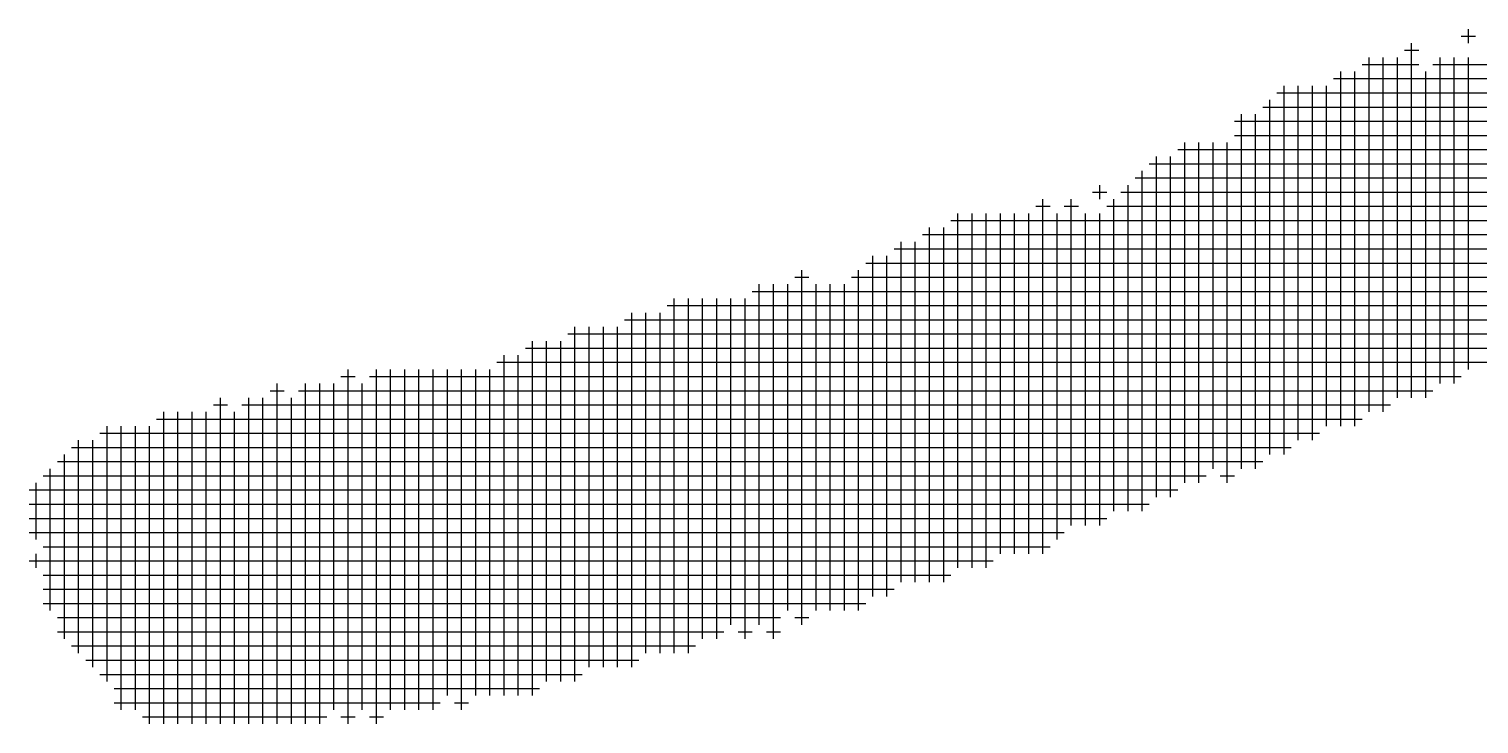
# Model space of a CAD drawing. Header units: feet. Extents: x 0 to 84100, y 0 to 59400.
# Drawn here: x 52728 to 52824.6, y 2982.5 to 3028.8 of the extents above; entities that cross this region are included whole.
import ezdxf

# ---------------------------------------------------------------- set-up
doc = ezdxf.new("R2010")
doc.units = ezdxf.units.FT
doc.header["$LTSCALE"] = 550
doc.header["$MEASUREMENT"] = 0
doc.layers.add('CX-MISC', color=2, linetype='CONTINUOUS')

# ---------------------------------------------------------------- blocks, each defined once
blk = doc.blocks.new('CXGLOGO-싸인3')
at = {"layer": 'CX-MISC'}
for p, q in [((42.497, 177.877, 1090.783), (42.917, 177.877, 1090.783)), ((42.707, 177.667, 1090.783), (42.707, 178.087, 1090.783)), ((40.817, 177.457, 1090.783), (41.237, 177.457, 1090.783)), ((41.027, 167.167, 1090.783), (41.027, 177.667, 1090.783)), ((39.557, 177.037, 1090.783), (41.237, 177.037, 1090.783)), ((39.767, 166.747, 1090.783), (39.767, 177.247, 1090.783)), ((40.187, 166.747, 1090.783), (40.187, 177.247, 1090.783)), ((40.607, 167.167, 1090.783), (40.607, 177.247, 1090.783)), ((41.657, 177.037, 1090.783), (63.077, 177.037, 1090.783)), ((41.867, 167.587, 1090.783), (41.867, 177.247, 1090.783)), ((42.287, 167.587, 1090.783), (42.287, 177.247, 1090.783)), ((42.707, 168.007, 1090.783), (42.707, 177.247, 1090.783)), ((38.717, 176.617, 1090.783), (62.657, 176.617, 1090.783)), ((38.927, 166.327, 1090.783), (38.927, 176.827, 1090.783)), ((39.347, 166.327, 1090.783), (39.347, 176.827, 1090.783)), ((41.447, 167.167, 1090.783), (41.447, 176.827, 1090.783)), ((37.037, 176.197, 1090.783), (61.397, 176.197, 1090.783)), ((37.247, 165.487, 1090.783), (37.247, 176.407, 1090.783)), ((37.667, 165.907, 1090.783), (37.667, 176.407, 1090.783)), ((38.087, 165.907, 1090.783), (38.087, 176.407, 1090.783)), ((38.507, 166.327, 1090.783), (38.507, 176.407, 1090.783)), ((36.617, 175.777, 1090.783), (60.557, 175.777, 1090.783)), ((36.827, 165.487, 1090.783), (36.827, 175.987, 1090.783)), ((35.777, 175.357, 1090.783), (59.297, 175.357, 1090.783)), ((35.987, 165.067, 1090.783), (35.987, 175.567, 1090.783)), ((36.407, 165.067, 1090.783), (36.407, 175.567, 1090.783)), ((35.777, 174.937, 1090.783), (58.457, 174.937, 1090.783)), ((34.097, 174.517, 1090.783), (57.617, 174.517, 1090.783)), ((34.307, 164.647, 1090.783), (34.307, 174.727, 1090.783)), ((34.727, 164.647, 1090.783), (34.727, 174.727, 1090.783)), ((35.147, 165.067, 1090.783), (35.147, 174.727, 1090.783)), ((35.567, 164.647, 1090.783), (35.567, 174.727, 1090.783)), ((33.257, 174.097, 1090.783), (56.357, 174.097, 1090.783)), ((33.467, 164.227, 1090.783), (33.467, 174.307, 1090.783)), ((33.887, 164.227, 1090.783), (33.887, 174.307, 1090.783)), ((32.837, 173.677, 1090.783), (55.517, 173.677, 1090.783)), ((33.047, 163.807, 1090.783), (33.047, 173.887, 1090.783)), ((31.577, 173.257, 1090.783), (31.997, 173.257, 1090.783)), ((31.787, 173.047, 1090.783), (31.787, 173.467, 1090.783)), ((32.417, 173.257, 1090.783), (54.677, 173.257, 1090.783)), ((32.627, 163.807, 1090.783), (32.627, 173.467, 1090.783)), ((29.897, 172.837, 1090.783), (30.317, 172.837, 1090.783)), ((30.107, 162.547, 1090.783), (30.107, 173.047, 1090.783)), ((30.737, 172.837, 1090.783), (31.157, 172.837, 1090.783)), ((30.947, 163.387, 1090.783), (30.947, 173.047, 1090.783)), ((31.997, 172.837, 1090.783), (53.417, 172.837, 1090.783)), ((32.207, 163.807, 1090.783), (32.207, 173.047, 1090.783)), ((27.377, 172.417, 1090.783), (52.577, 172.417, 1090.783)), ((27.587, 162.127, 1090.783), (27.587, 172.627, 1090.783)), ((28.007, 162.127, 1090.783), (28.007, 172.627, 1090.783)), ((28.427, 162.127, 1090.783), (28.427, 172.627, 1090.783)), ((28.847, 162.547, 1090.783), (28.847, 172.627, 1090.783)), ((29.267, 162.547, 1090.783), (29.267, 172.627, 1090.783)), ((29.687, 162.547, 1090.783), (29.687, 172.627, 1090.783)), ((30.527, 162.967, 1090.783), (30.527, 172.627, 1090.783)), ((31.367, 163.387, 1090.783), (31.367, 172.627, 1090.783)), ((31.787, 163.387, 1090.783), (31.787, 172.627, 1090.783)), ((25.907, 161.707, 1090.783), (25.907, 171.787, 1090.783)), ((26.327, 161.707, 1090.783), (26.327, 171.787, 1090.783)), ((26.537, 171.997, 1090.783), (51.737, 171.997, 1090.783)), ((26.747, 161.707, 1090.783), (26.747, 172.207, 1090.783)), ((27.167, 161.707, 1090.783), (27.167, 172.207, 1090.783)), ((25.067, 161.287, 1090.783), (25.067, 171.367, 1090.783)), ((25.487, 161.287, 1090.783), (25.487, 171.367, 1090.783)), ((25.697, 171.577, 1090.783), (50.477, 171.577, 1090.783)), ((22.967, 160.447, 1090.783), (22.967, 170.947, 1090.783)), ((24.647, 160.867, 1090.783), (24.647, 170.947, 1090.783)), ((24.857, 171.157, 1090.783), (50.057, 171.157, 1090.783)), ((21.707, 160.447, 1090.783), (21.707, 170.527, 1090.783)), ((22.127, 160.027, 1090.783), (22.127, 170.527, 1090.783)), ((22.547, 160.867, 1090.783), (22.547, 170.527, 1090.783)), ((22.757, 170.737, 1090.783), (23.177, 170.737, 1090.783)), ((23.387, 160.867, 1090.783), (23.387, 170.527, 1090.783)), ((23.807, 160.867, 1090.783), (23.807, 170.527, 1090.783)), ((24.227, 160.867, 1090.783), (24.227, 170.527, 1090.783)), ((24.437, 170.737, 1090.783), (48.797, 170.737, 1090.783)), ((19.187, 159.607, 1090.783), (19.187, 170.107, 1090.783)), ((19.607, 159.607, 1090.783), (19.607, 170.107, 1090.783)), ((20.027, 160.027, 1090.783), (20.027, 170.107, 1090.783)), ((20.447, 160.027, 1090.783), (20.447, 170.107, 1090.783)), ((20.867, 160.447, 1090.783), (20.867, 170.107, 1090.783)), ((21.287, 160.027, 1090.783), (21.287, 170.107, 1090.783)), ((21.497, 170.317, 1090.783), (47.957, 170.317, 1090.783)), ((17.927, 159.187, 1090.783), (17.927, 169.687, 1090.783)), ((18.347, 159.607, 1090.783), (18.347, 169.687, 1090.783)), ((18.767, 159.607, 1090.783), (18.767, 169.687, 1090.783)), ((18.977, 169.897, 1090.783), (46.697, 169.897, 1090.783)), ((16.247, 158.767, 1090.783), (16.247, 169.267, 1090.783)), ((16.667, 159.187, 1090.783), (16.667, 169.267, 1090.783)), ((17.087, 159.187, 1090.783), (17.087, 169.267, 1090.783)), ((17.507, 159.187, 1090.783), (17.507, 169.267, 1090.783)), ((17.717, 169.477, 1090.783), (45.857, 169.477, 1090.783)), ((14.987, 158.347, 1090.783), (14.987, 168.847, 1090.783)), ((15.407, 158.767, 1090.783), (15.407, 168.847, 1090.783)), ((15.827, 158.767, 1090.783), (15.827, 168.847, 1090.783)), ((16.037, 169.057, 1090.783), (45.017, 169.057, 1090.783)), ((14.147, 158.347, 1090.783), (14.147, 168.427, 1090.783)), ((14.567, 158.347, 1090.783), (14.567, 168.427, 1090.783)), ((14.777, 168.637, 1090.783), (44.177, 168.637, 1090.783)), ((9.527, 157.507, 1090.783), (9.527, 168.007, 1090.783)), ((10.367, 157.507, 1090.783), (10.367, 168.007, 1090.783)), ((10.787, 157.927, 1090.783), (10.787, 168.007, 1090.783)), ((11.207, 157.927, 1090.783), (11.207, 168.007, 1090.783)), ((11.627, 157.927, 1090.783), (11.627, 168.007, 1090.783)), ((12.047, 157.927, 1090.783), (12.047, 168.007, 1090.783)), ((12.467, 158.347, 1090.783), (12.467, 168.007, 1090.783)), ((12.887, 157.927, 1090.783), (12.887, 168.007, 1090.783)), ((13.307, 158.347, 1090.783), (13.307, 168.007, 1090.783)), ((13.727, 158.347, 1090.783), (13.727, 168.007, 1090.783)), ((13.937, 168.217, 1090.783), (43.337, 168.217, 1090.783)), ((7.427, 157.507, 1090.783), (7.427, 167.587, 1090.783)), ((8.267, 157.507, 1090.783), (8.267, 167.587, 1090.783)), ((8.687, 157.507, 1090.783), (8.687, 167.587, 1090.783)), ((9.107, 157.927, 1090.783), (9.107, 167.587, 1090.783)), ((9.317, 167.797, 1090.783), (9.737, 167.797, 1090.783)), ((9.947, 157.927, 1090.783), (9.947, 167.587, 1090.783)), ((10.157, 167.797, 1090.783), (42.497, 167.797, 1090.783)), ((5.747, 157.507, 1090.783), (5.747, 167.167, 1090.783)), ((6.587, 157.507, 1090.783), (6.587, 167.167, 1090.783)), ((7.007, 157.507, 1090.783), (7.007, 167.167, 1090.783)), ((7.217, 167.377, 1090.783), (7.637, 167.377, 1090.783)), ((7.847, 157.507, 1090.783), (7.847, 167.167, 1090.783)), ((8.057, 167.377, 1090.783), (41.657, 167.377, 1090.783)), ((4.067, 157.507, 1090.783), (4.067, 166.747, 1090.783)), ((4.487, 157.507, 1090.783), (4.487, 166.747, 1090.783)), ((4.907, 157.507, 1090.783), (4.907, 166.747, 1090.783)), ((5.327, 157.507, 1090.783), (5.327, 166.747, 1090.783)), ((5.537, 166.957, 1090.783), (5.957, 166.957, 1090.783)), ((6.167, 157.507, 1090.783), (6.167, 166.747, 1090.783)), ((6.377, 166.957, 1090.783), (40.397, 166.957, 1090.783)), ((2.387, 158.767, 1090.783), (2.387, 166.327, 1090.783)), ((2.807, 157.927, 1090.783), (2.807, 166.327, 1090.783)), ((3.227, 157.927, 1090.783), (3.227, 166.327, 1090.783)), ((3.647, 157.507, 1090.783), (3.647, 166.327, 1090.783)), ((3.857, 166.537, 1090.783), (39.557, 166.537, 1090.783)), ((1.547, 159.607, 1090.783), (1.547, 165.907, 1090.783)), ((1.967, 159.187, 1090.783), (1.967, 165.907, 1090.783)), ((2.177, 166.117, 1090.783), (38.297, 166.117, 1090.783)), ((1.127, 160.027, 1090.783), (1.127, 165.487, 1090.783)), ((1.337, 165.697, 1090.783), (37.457, 165.697, 1090.783)), ((0.707, 160.867, 1090.783), (0.707, 165.067, 1090.783)), ((0.917, 165.277, 1090.783), (36.617, 165.277, 1090.783)), ((0.287, 162.967, 1090.783), (0.287, 164.647, 1090.783)), ((0.497, 164.857, 1090.783), (34.937, 164.857, 1090.783)), ((35.357, 164.857, 1090.783), (35.777, 164.857, 1090.783)), ((0.077, 164.437, 1090.783), (34.097, 164.437, 1090.783)), ((0.077, 164.017, 1090.783), (33.257, 164.017, 1090.783)), ((0.077, 163.597, 1090.783), (31.997, 163.597, 1090.783)), ((0.077, 163.177, 1090.783), (30.737, 163.177, 1090.783)), ((0.077, 162.337, 1090.783), (28.637, 162.337, 1090.783)), ((0.287, 162.127, 1090.783), (0.287, 162.547, 1090.783)), ((0.497, 162.757, 1090.783), (30.317, 162.757, 1090.783)), ((0.497, 161.917, 1090.783), (27.377, 161.917, 1090.783)), ((0.497, 161.497, 1090.783), (25.697, 161.497, 1090.783)), ((0.497, 161.077, 1090.783), (24.857, 161.077, 1090.783)), ((0.917, 160.657, 1090.783), (22.337, 160.657, 1090.783)), ((22.757, 160.657, 1090.783), (23.177, 160.657, 1090.783)), ((0.917, 160.237, 1090.783), (20.657, 160.237, 1090.783)), ((21.077, 160.237, 1090.783), (21.497, 160.237, 1090.783)), ((21.917, 160.237, 1090.783), (22.337, 160.237, 1090.783)), ((1.337, 159.817, 1090.783), (19.817, 159.817, 1090.783)), ((1.757, 159.397, 1090.783), (18.137, 159.397, 1090.783)), ((2.177, 158.977, 1090.783), (16.457, 158.977, 1090.783)), ((2.597, 158.557, 1090.783), (15.197, 158.557, 1090.783)), ((2.597, 158.137, 1090.783), (12.257, 158.137, 1090.783)), ((12.677, 158.137, 1090.783), (13.097, 158.137, 1090.783)), ((3.437, 157.717, 1090.783), (8.897, 157.717, 1090.783)), ((9.317, 157.717, 1090.783), (9.737, 157.717, 1090.783)), ((10.157, 157.717, 1090.783), (10.577, 157.717, 1090.783))]:
    blk.add_line(p, q, dxfattribs=at)

msp = doc.modelspace()

# ---------------------------------------------------------------- block references
at = {"layer": 'CX-MISC', "color": 7, "xscale": 2.250000002095476, "yscale": 2.250000002095476, "zscale": 2.250000002095476}
msp.add_blockref('CXGLOGO-싸인3', (52727.819, 2628.084), dxfattribs=at)

doc.saveas('drawing.dxf')
